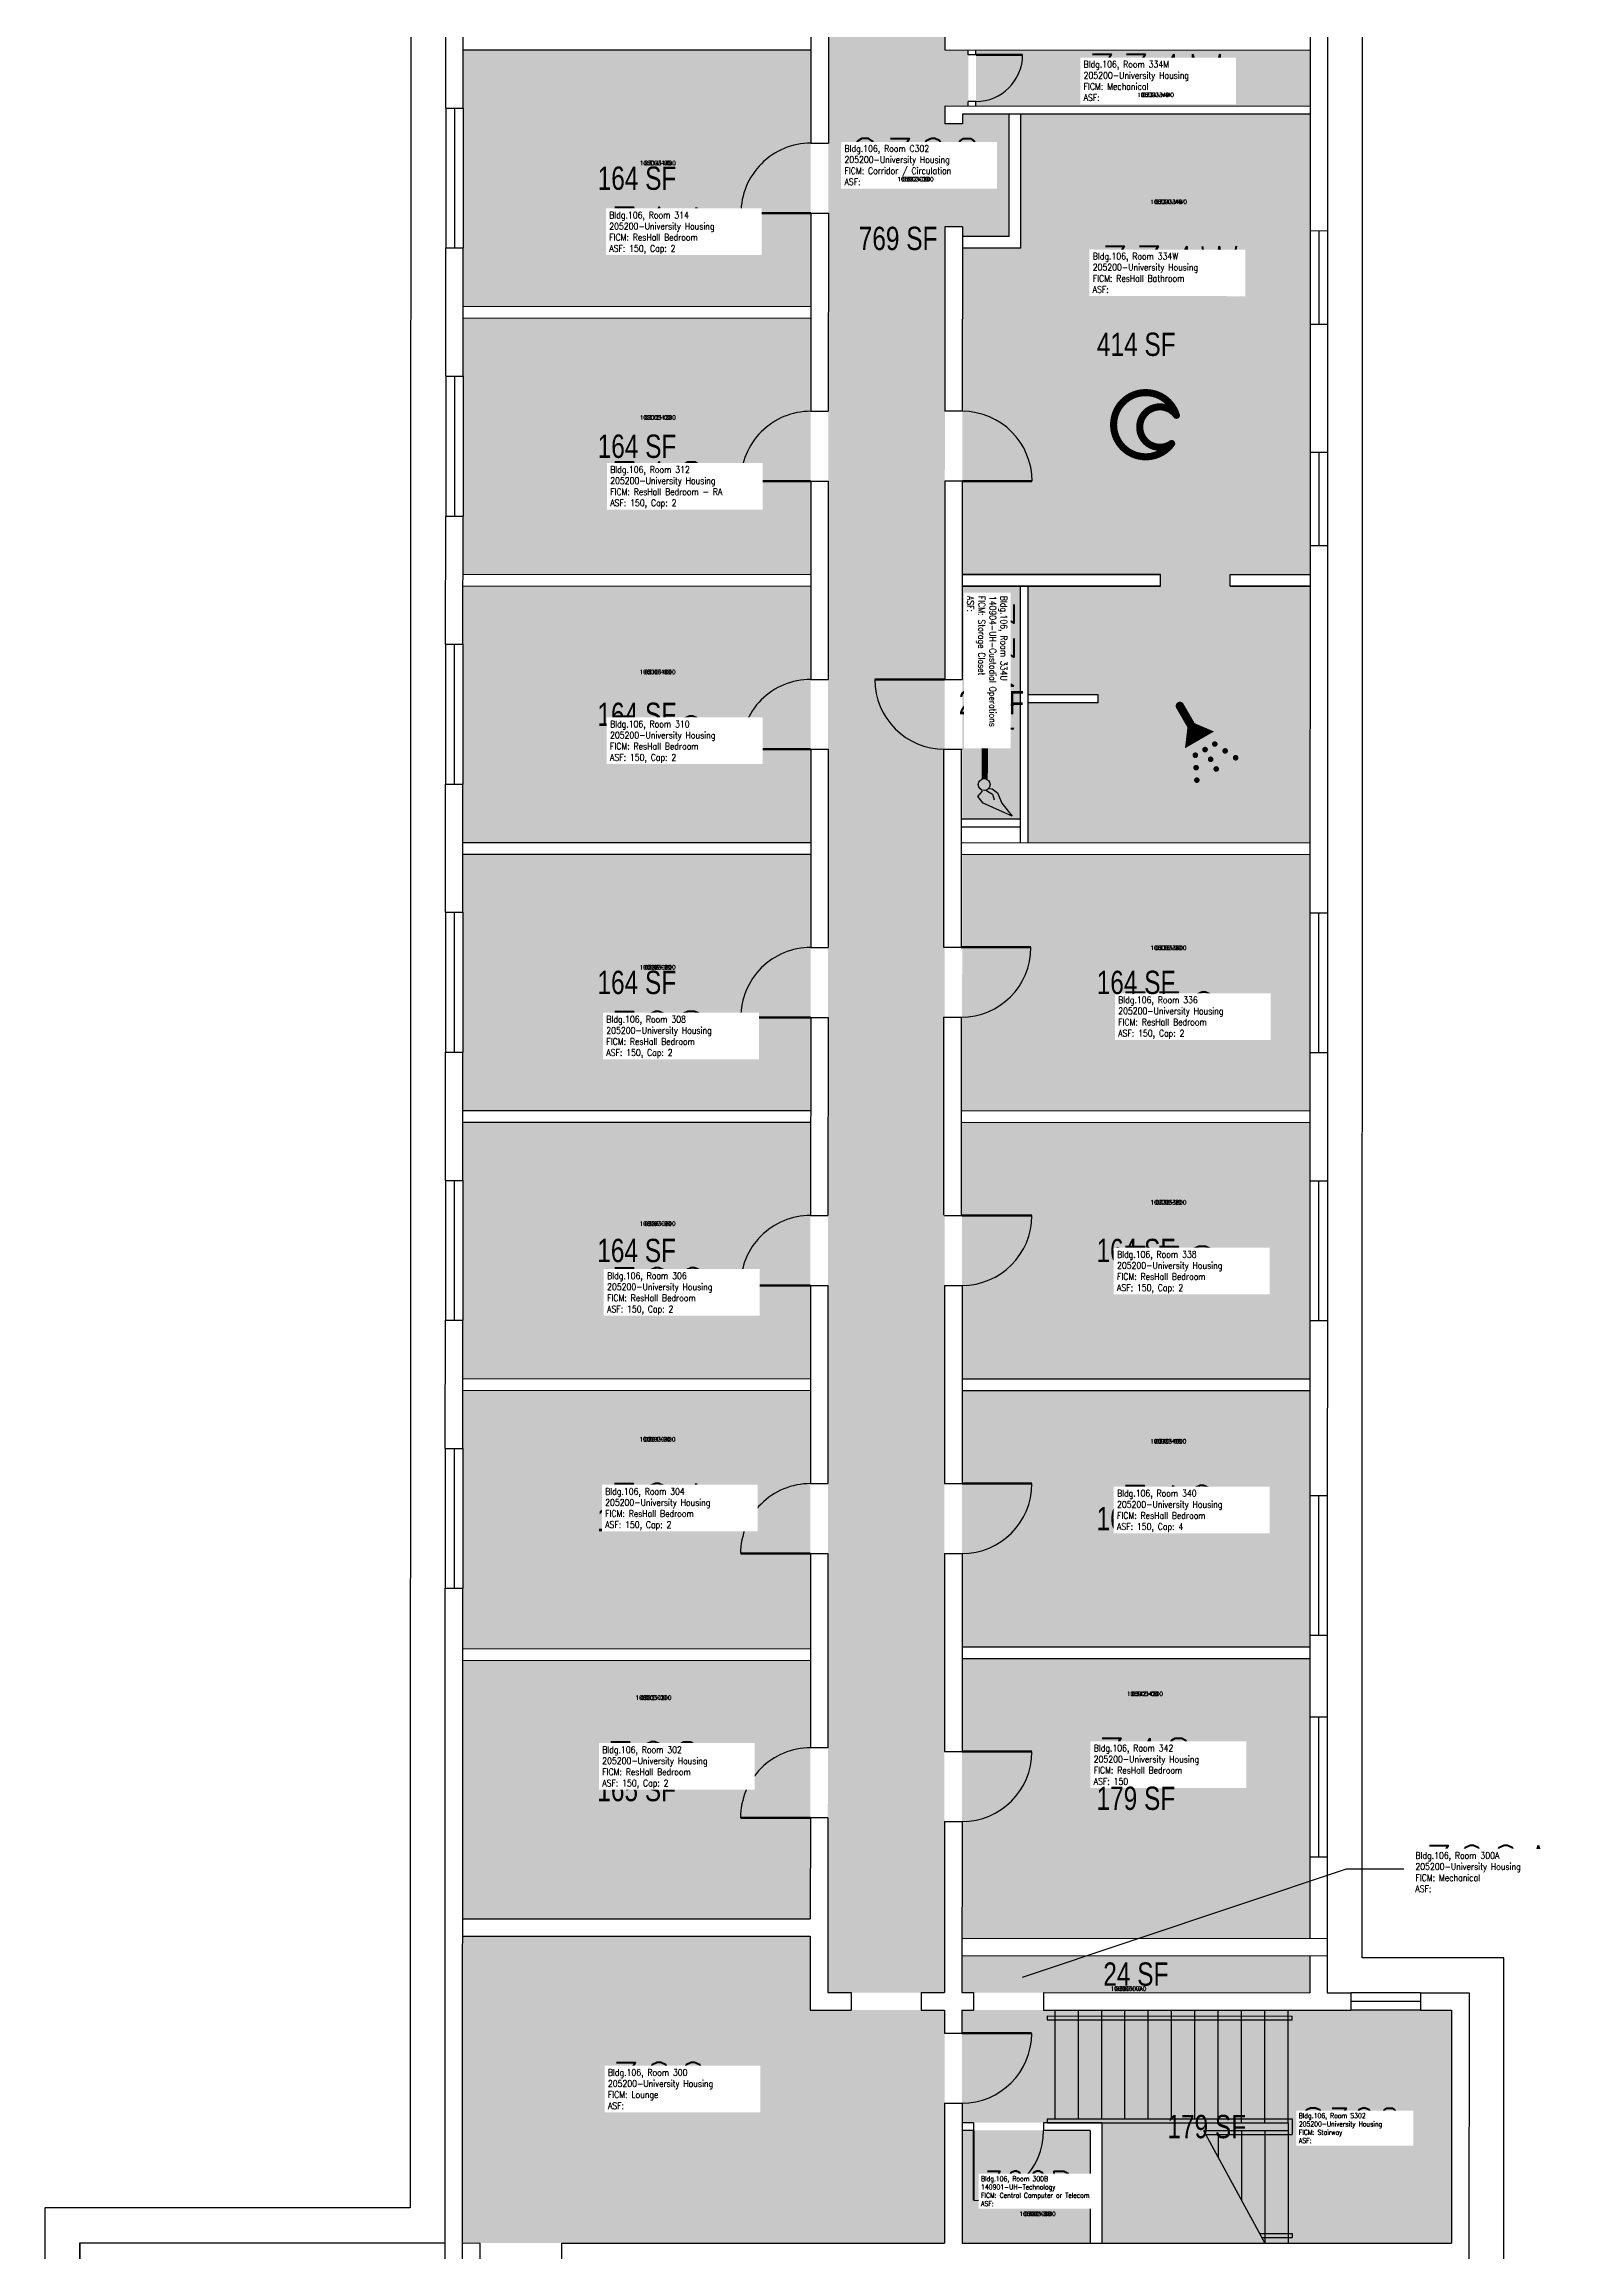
# Model space of a CAD drawing. Header units: inches. Extents: x -18 to 766, y -18 to 3747.
# Drawn here: x -18 to 766, y 1780 to 2917 of the extents above; entities that cross this region are included whole.
import ezdxf
from ezdxf.enums import TextEntityAlignment as Align

# ---------------------------------------------------------------- set-up
doc = ezdxf.new("R2010")
doc.units = ezdxf.units.IN
doc.header["$LTSCALE"] = 0.25
doc.header["$MEASUREMENT"] = 0
doc.layers.get('0').update_dxf_attribs({"linetype": 'CONTINUOUS'})
for name, color, linetype in [('A-DOOR', 2, 'CONTINUOUS'), ('A-FLOR', 3, 'CONTINUOUS'), ('A-GLAZ', 1, 'CONTINUOUS'), ('A-GLAZ-SILL', 2, 'CONTINUOUS'), ('A-IDEN-ICON', 4, 'CONTINUOUS'), ('A-IDEN-RNUM', 7, 'CONTINUOUS'), ('A-IDEN-SNUM', 4, 'CONTINUOUS'), ('A-IDEN-TEXT', 4, 'CONTINUOUS'), ('A-IDEN-VNUM', 4, 'CONTINUOUS'), ('A-ROOF', 2, 'CONTINUOUS'), ('A-WALL', 5, 'CONTINUOUS'), ('AREA-TEXT', 3, 'CONTINUOUS'), ('Rooms-Category-Color', 7, 'CONTINUOUS'), ('Rooms-College-Color', 7, 'CONTINUOUS'), ('Rooms-Department-Color', 7, 'CONTINUOUS'), ('Rooms-Division-Color', 7, 'CONTINUOUS'), ('Rooms-Information', 7, 'CONTINUOUS')]:
    doc.layers.add(name, color=color, linetype=linetype)
doc.styles.add('AREA', font='arial.ttf', dxfattribs={"width": 0.75, "height": 24})
doc.styles.add('ROOMSNUMBER', font='SIMPLEX.shx', dxfattribs={"height": 0.18})
doc.styles.add('ROOMVNUMBER', font='simplex.shx', dxfattribs={"width": 0.85})

# ---------------------------------------------------------------- blocks, each defined once
blk = doc.blocks.new('Cpshower')
at = {"color": 0, "linetype": 'ByBlock'}
blk.add_lwpolyline([(-0.015, 0.0396, 0, 0.06, 0), (0.005, 0.005, 0.06, 0.06, 0)], format="xyseb", dxfattribs=at)
for points, const_width in [([(-0.0319, 0.0624, 1), (-0.0281, 0.0689, 1)], 0.0075), ([(0.0302, -0.0036, 1), (0.0345, -0.0011, 1)], 0.005), ([(-0.0045, -0.0236, 1), (-0.0002, -0.0211, 1)], 0.005), ([(0.0128, -0.0136, 1), (0.0172, -0.0111, 1)], 0.005), ([(0.0228, -0.0309, 1), (0.0272, -0.0284, 1)], 0.005), ([(0.0488, -0.0159, 1), (0.0531, -0.0134, 1)], 0.005), ([(0.0675, -0.0282, 1), (0.0718, -0.0257, 1)], 0.005), ([(-0.0031, -0.0459, 1), (0.0012, -0.0434, 1)], 0.005), ([(-0.0018, -0.0682, 1), (0.0025, -0.0657, 1)], 0.005), ([(0.0328, -0.0482, 1), (0.0372, -0.0457, 1)], 0.005)]:
    blk.add_lwpolyline(points, format="xyb", close=True, dxfattribs=dict(at, const_width=const_width))
at = {"color": 0, "linetype": 'ByBlock', "const_width": 0.015}
blk.add_lwpolyline([(-0.01, 0.031), (-0.03, 0.0656)], dxfattribs=at)
blk = doc.blocks.new('Cpbath')
at = {"color": 0, "linetype": 'ByBlock', "const_width": 0.0127}
for points in [[(0.0571, 0.0168, 0.861492), (-0.0551, 0, 1)], [(-0.0551, 0, 0.726902), (0.0487, -0.0337, 1)], [(0.0571, 0.0168, 0.729002), (-0.0084, -0.0042, 1)], [(-0.0084, -0.0042, 0.609468), (0.0487, -0.0337, 1)]]:
    blk.add_lwpolyline(points, format="xyb", dxfattribs=at)
at = {"color": 0, "linetype": 'ByBlock', "const_width": 0.00637}
for points in [[(0.0544, 0.0152, 1), (0.0599, 0.0184, 1)], [(0.0459, -0.0353, 1), (0.0515, -0.0321, 1)]]:
    blk.add_lwpolyline(points, format="xyb", close=True, dxfattribs=at)
blk = doc.blocks.new('Cpcust')
at = {"color": 0, "linetype": 'ByBlock'}
for p, q in [((0.0171, -0.0639), (0.02, -0.0466)), ((0.0262, -0.0408), (0.0446, -0.0406)), ((0.0297, -0.0341), (0.0376, -0.0302)), ((0.0376, -0.0302), (0.0533, -0.0324)), ((0.0446, -0.0406), (0.0543, -0.0505)), ((0.0533, -0.0324), (0.0745, -0.0479)), ((0.0745, -0.0479), (0.1117, -0.0625)), ((0.0358, -0.0705), (0.0171, -0.0639)), ((0.1117, -0.0625), (0.0358, -0.0705))]:
    blk.add_line(p, q, dxfattribs=at)
at = {"color": 0, "linetype": 'ByBlock', "const_width": 0.0075}
blk.add_lwpolyline([(-0.0332, 0.0481, 1), (-0.0268, 0.0519, 1)], format="xyb", close=True, dxfattribs=at)
at = {"color": 0, "linetype": 'ByBlock', "const_width": 0.015}
blk.add_lwpolyline([(-0.03, 0.05), (0.01, -0.0193)], dxfattribs=at)
at = {"color": 0, "linetype": 'ByBlock'}
blk.add_circle((0.0158, -0.0313), 0.0141, dxfattribs=at)

msp = doc.modelspace()

# ---------------------------------------------------------------- hatches: boundary and pattern name
at = {"layer": 'Rooms-Category-Color', "true_color": 0xadadad}
for points in [[(445.7, 2875.9), (445.7, 2884.9), (457.7, 2884.9), (457.7, 2913.9), (445.7, 2913.9), (445.9, 3719.9), (385.9, 3719.9), (385.4, 1913.9), (445.4, 1913.9), (445.4, 1913.9), (445.4, 1942.9), (445.7, 2822.9), (454.7, 2822.9), (454.7, 2817.9), (478.7, 2817.9), (478.7, 2880.9), (454.7, 2880.9), (454.7, 2875.9)], [(633.7, 2913.8), (461.7, 2913.9), (461.7, 2884.9), (633.7, 2884.8)], [(633.5, 1932.8), (454.4, 1932.9), (454.4, 1913.9), (633.5, 1913.8)], [(706.5, 1904.8), (454.5, 1904.9), (454.5, 1846.9), (526.5, 1846.9), (526.5, 1784.9), (706.4, 1784.8)]]:
    msp.add_hatch(color=253, dxfattribs=at).paths.add_polyline_path(points)
at = {"layer": 'Rooms-Category-Color', "true_color": 0x728ef3}
for points in [[(376.7, 2913.9), (197.7, 2914), (197.7, 2884), (197.7, 2812), (197.7, 2782), (376.6, 2781.9)], [(592.6, 2643.9), (633.7, 2643.8), (633.7, 2658.8), (633.7, 2706.9), (633.7, 2772.8), (633.7, 2820.9), (633.7, 2880.8), (484.7, 2880.9), (484.7, 2811.9), (454.7, 2811.9), (454.6, 2643.9), (556.6, 2643.9), (556.6, 2637.9), (488.6, 2637.9), (488.6, 2581.9), (524.6, 2581.9), (524.6, 2577.9), (488.6, 2577.9), (488.6, 2505.9), (633.6, 2505.8), (633.7, 2637.8), (592.6, 2637.9)], [(376.6, 2775.9), (197.7, 2776), (197.7, 2746), (197.7, 2674), (197.7, 2644), (376.6, 2643.9)], [(376.6, 2637.9), (197.7, 2638), (197.6, 2608), (197.6, 2536), (197.6, 2506), (376.6, 2505.9)], [(484.6, 2637.9), (454.6, 2637.9), (454.6, 2517.9), (484.6, 2517.9)], [(376.6, 2499.9), (197.6, 2500), (197.6, 2470), (197.6, 2398), (197.6, 2368), (376.5, 2367.9)], [(454.6, 2454.9), (454.5, 2367.9), (633.6, 2367.8), (633.6, 2397.8), (633.6, 2469.8), (633.6, 2499.8), (454.6, 2499.9)], [(376.5, 2361.9), (197.6, 2362), (197.6, 2332), (197.6, 2260), (197.6, 2230), (376.5, 2229.9)], [(633.6, 2361.8), (454.5, 2361.9), (454.5, 2229.9), (633.6, 2229.8)], [(376.5, 2223.9), (197.6, 2224), (197.5, 2194), (197.5, 2122), (197.5, 2091), (376.5, 2090.9)], [(633.5, 2193.8), (633.6, 2223.8), (454.5, 2223.9), (454.5, 2091.9), (633.5, 2091.8), (633.5, 2121.8)], [(376.5, 2084.9), (197.5, 2085), (197.5, 2055), (197.5, 1983), (197.5, 1951.9), (376.4, 1951.9)], [(633.5, 2055.8), (633.5, 2085.8), (454.5, 2085.9), (454.4, 1941.9), (633.5, 1941.8), (633.5, 1983.8)], [(376.4, 1904.9), (376.4, 1942.9), (197.5, 1942.9), (197.4, 1785), (257.5, 1784.9), (445.5, 1784.9), (445.5, 1904.9)]]:
    msp.add_hatch(color=171, dxfattribs=at).paths.add_polyline_path(points)
at = {"layer": 'Rooms-Category-Color', "true_color": 0xe3c5e1}
msp.add_hatch(color=254, dxfattribs=at).paths.add_polyline_path([(520.5, 1842.9), (454.5, 1842.9), (454.5, 1784.9), (520.5, 1784.9)])
at = {"layer": 'Rooms-College-Color', "true_color": 0xadadad}
for points in [[(445.7, 2875.9), (445.7, 2884.9), (457.7, 2884.9), (457.7, 2913.9), (445.7, 2913.9), (445.9, 3719.9), (385.9, 3719.9), (385.4, 1913.9), (445.4, 1913.9), (445.4, 1913.9), (445.4, 1942.9), (445.7, 2822.9), (454.7, 2822.9), (454.7, 2817.9), (478.7, 2817.9), (478.7, 2880.9), (454.7, 2880.9), (454.7, 2875.9)], [(376.7, 2913.9), (197.7, 2914), (197.7, 2884), (197.7, 2812), (197.7, 2782), (376.6, 2781.9)], [(633.7, 2913.8), (461.7, 2913.9), (461.7, 2884.9), (633.7, 2884.8)], [(592.6, 2643.9), (633.7, 2643.8), (633.7, 2658.8), (633.7, 2706.9), (633.7, 2772.8), (633.7, 2820.9), (633.7, 2880.8), (484.7, 2880.9), (484.7, 2811.9), (454.7, 2811.9), (454.6, 2643.9), (556.6, 2643.9), (556.6, 2637.9), (488.6, 2637.9), (488.6, 2581.9), (524.6, 2581.9), (524.6, 2577.9), (488.6, 2577.9), (488.6, 2505.9), (633.6, 2505.8), (633.7, 2637.8), (592.6, 2637.9)], [(376.6, 2775.9), (197.7, 2776), (197.7, 2746), (197.7, 2674), (197.7, 2644), (376.6, 2643.9)], [(376.6, 2637.9), (197.7, 2638), (197.6, 2608), (197.6, 2536), (197.6, 2506), (376.6, 2505.9)], [(484.6, 2637.9), (454.6, 2637.9), (454.6, 2517.9), (484.6, 2517.9)], [(376.6, 2499.9), (197.6, 2500), (197.6, 2470), (197.6, 2398), (197.6, 2368), (376.5, 2367.9)], [(454.6, 2454.9), (454.5, 2367.9), (633.6, 2367.8), (633.6, 2397.8), (633.6, 2469.8), (633.6, 2499.8), (454.6, 2499.9)], [(376.5, 2361.9), (197.6, 2362), (197.6, 2332), (197.6, 2260), (197.6, 2230), (376.5, 2229.9)], [(633.6, 2361.8), (454.5, 2361.9), (454.5, 2229.9), (633.6, 2229.8)], [(376.5, 2223.9), (197.6, 2224), (197.5, 2194), (197.5, 2122), (197.5, 2091), (376.5, 2090.9)], [(633.5, 2193.8), (633.6, 2223.8), (454.5, 2223.9), (454.5, 2091.9), (633.5, 2091.8), (633.5, 2121.8)], [(376.5, 2084.9), (197.5, 2085), (197.5, 2055), (197.5, 1983), (197.5, 1951.9), (376.4, 1951.9)], [(633.5, 2055.8), (633.5, 2085.8), (454.5, 2085.9), (454.4, 1941.9), (633.5, 1941.8), (633.5, 1983.8)], [(376.4, 1904.9), (376.4, 1942.9), (197.5, 1942.9), (197.4, 1785), (257.5, 1784.9), (445.5, 1784.9), (445.5, 1904.9)], [(633.5, 1932.8), (454.4, 1932.9), (454.4, 1913.9), (633.5, 1913.8)], [(706.5, 1904.8), (454.5, 1904.9), (454.5, 1846.9), (526.5, 1846.9), (526.5, 1784.9), (706.4, 1784.8)], [(520.5, 1842.9), (454.5, 1842.9), (454.5, 1784.9), (520.5, 1784.9)]]:
    msp.add_hatch(color=253, dxfattribs=at).paths.add_polyline_path(points)
at = {"layer": 'Rooms-Department-Color', "true_color": 0xacacac}
for points in [[(445.7, 2875.9), (445.7, 2884.9), (457.7, 2884.9), (457.7, 2913.9), (445.7, 2913.9), (445.9, 3719.9), (385.9, 3719.9), (385.4, 1913.9), (445.4, 1913.9), (445.4, 1913.9), (445.4, 1942.9), (445.7, 2822.9), (454.7, 2822.9), (454.7, 2817.9), (478.7, 2817.9), (478.7, 2880.9), (454.7, 2880.9), (454.7, 2875.9)], [(633.7, 2913.8), (461.7, 2913.9), (461.7, 2884.9), (633.7, 2884.8)], [(633.5, 1932.8), (454.4, 1932.9), (454.4, 1913.9), (633.5, 1913.8)], [(706.5, 1904.8), (454.5, 1904.9), (454.5, 1846.9), (526.5, 1846.9), (526.5, 1784.9), (706.4, 1784.8)]]:
    msp.add_hatch(color=253, dxfattribs=at).paths.add_polyline_path(points)
at = {"layer": 'Rooms-Department-Color', "true_color": 0x604aed}
for points in [[(376.7, 2913.9), (197.7, 2914), (197.7, 2884), (197.7, 2812), (197.7, 2782), (376.6, 2781.9)], [(592.6, 2643.9), (633.7, 2643.8), (633.7, 2658.8), (633.7, 2706.9), (633.7, 2772.8), (633.7, 2820.9), (633.7, 2880.8), (484.7, 2880.9), (484.7, 2811.9), (454.7, 2811.9), (454.6, 2643.9), (556.6, 2643.9), (556.6, 2637.9), (488.6, 2637.9), (488.6, 2581.9), (524.6, 2581.9), (524.6, 2577.9), (488.6, 2577.9), (488.6, 2505.9), (633.6, 2505.8), (633.7, 2637.8), (592.6, 2637.9)], [(376.6, 2775.9), (197.7, 2776), (197.7, 2746), (197.7, 2674), (197.7, 2644), (376.6, 2643.9)], [(376.6, 2637.9), (197.7, 2638), (197.6, 2608), (197.6, 2536), (197.6, 2506), (376.6, 2505.9)], [(484.6, 2637.9), (454.6, 2637.9), (454.6, 2517.9), (484.6, 2517.9)], [(376.6, 2499.9), (197.6, 2500), (197.6, 2470), (197.6, 2398), (197.6, 2368), (376.5, 2367.9)], [(454.6, 2454.9), (454.5, 2367.9), (633.6, 2367.8), (633.6, 2397.8), (633.6, 2469.8), (633.6, 2499.8), (454.6, 2499.9)], [(376.5, 2361.9), (197.6, 2362), (197.6, 2332), (197.6, 2260), (197.6, 2230), (376.5, 2229.9)], [(633.6, 2361.8), (454.5, 2361.9), (454.5, 2229.9), (633.6, 2229.8)], [(376.5, 2223.9), (197.6, 2224), (197.5, 2194), (197.5, 2122), (197.5, 2091), (376.5, 2090.9)], [(633.5, 2193.8), (633.6, 2223.8), (454.5, 2223.9), (454.5, 2091.9), (633.5, 2091.8), (633.5, 2121.8)], [(376.5, 2084.9), (197.5, 2085), (197.5, 2055), (197.5, 1983), (197.5, 1951.9), (376.4, 1951.9)], [(633.5, 2055.8), (633.5, 2085.8), (454.5, 2085.9), (454.4, 1941.9), (633.5, 1941.8), (633.5, 1983.8)], [(376.4, 1904.9), (376.4, 1942.9), (197.5, 1942.9), (197.4, 1785), (257.5, 1784.9), (445.5, 1784.9), (445.5, 1904.9)], [(520.5, 1842.9), (454.5, 1842.9), (454.5, 1784.9), (520.5, 1784.9)]]:
    msp.add_hatch(color=173, dxfattribs=at).paths.add_polyline_path(points)
at = {"layer": 'Rooms-Division-Color', "true_color": 0xadadad}
for points in [[(445.7, 2875.9), (445.7, 2884.9), (457.7, 2884.9), (457.7, 2913.9), (445.7, 2913.9), (445.9, 3719.9), (385.9, 3719.9), (385.4, 1913.9), (445.4, 1913.9), (445.4, 1913.9), (445.4, 1942.9), (445.7, 2822.9), (454.7, 2822.9), (454.7, 2817.9), (478.7, 2817.9), (478.7, 2880.9), (454.7, 2880.9), (454.7, 2875.9)], [(633.7, 2913.8), (461.7, 2913.9), (461.7, 2884.9), (633.7, 2884.8)], [(633.5, 1932.8), (454.4, 1932.9), (454.4, 1913.9), (633.5, 1913.8)], [(706.5, 1904.8), (454.5, 1904.9), (454.5, 1846.9), (526.5, 1846.9), (526.5, 1784.9), (706.4, 1784.8)]]:
    msp.add_hatch(color=253, dxfattribs=at).paths.add_polyline_path(points)
at = {"layer": 'Rooms-Division-Color', "true_color": 0x604aed}
for points in [[(376.7, 2913.9), (197.7, 2914), (197.7, 2884), (197.7, 2812), (197.7, 2782), (376.6, 2781.9)], [(592.6, 2643.9), (633.7, 2643.8), (633.7, 2658.8), (633.7, 2706.9), (633.7, 2772.8), (633.7, 2820.9), (633.7, 2880.8), (484.7, 2880.9), (484.7, 2811.9), (454.7, 2811.9), (454.6, 2643.9), (556.6, 2643.9), (556.6, 2637.9), (488.6, 2637.9), (488.6, 2581.9), (524.6, 2581.9), (524.6, 2577.9), (488.6, 2577.9), (488.6, 2505.9), (633.6, 2505.8), (633.7, 2637.8), (592.6, 2637.9)], [(376.6, 2775.9), (197.7, 2776), (197.7, 2746), (197.7, 2674), (197.7, 2644), (376.6, 2643.9)], [(376.6, 2637.9), (197.7, 2638), (197.6, 2608), (197.6, 2536), (197.6, 2506), (376.6, 2505.9)], [(484.6, 2637.9), (454.6, 2637.9), (454.6, 2517.9), (484.6, 2517.9)], [(376.6, 2499.9), (197.6, 2500), (197.6, 2470), (197.6, 2398), (197.6, 2368), (376.5, 2367.9)], [(454.6, 2454.9), (454.5, 2367.9), (633.6, 2367.8), (633.6, 2397.8), (633.6, 2469.8), (633.6, 2499.8), (454.6, 2499.9)], [(376.5, 2361.9), (197.6, 2362), (197.6, 2332), (197.6, 2260), (197.6, 2230), (376.5, 2229.9)], [(633.6, 2361.8), (454.5, 2361.9), (454.5, 2229.9), (633.6, 2229.8)], [(376.5, 2223.9), (197.6, 2224), (197.5, 2194), (197.5, 2122), (197.5, 2091), (376.5, 2090.9)], [(633.5, 2193.8), (633.6, 2223.8), (454.5, 2223.9), (454.5, 2091.9), (633.5, 2091.8), (633.5, 2121.8)], [(376.5, 2084.9), (197.5, 2085), (197.5, 2055), (197.5, 1983), (197.5, 1951.9), (376.4, 1951.9)], [(633.5, 2055.8), (633.5, 2085.8), (454.5, 2085.9), (454.4, 1941.9), (633.5, 1941.8), (633.5, 1983.8)], [(376.4, 1904.9), (376.4, 1942.9), (197.5, 1942.9), (197.4, 1785), (257.5, 1784.9), (445.5, 1784.9), (445.5, 1904.9)], [(520.5, 1842.9), (454.5, 1842.9), (454.5, 1784.9), (520.5, 1784.9)]]:
    msp.add_hatch(color=173, dxfattribs=at).paths.add_polyline_path(points)

# ---------------------------------------------------------------- linework, layer by layer
at = {"layer": 'A-DOOR', "const_width": 1.2}
for points in [[(461.7, 2911.4), (485.7, 2911.4)], [(376.7, 2829.9), (340.7, 2829.9)], [(376.6, 2691.9), (340.6, 2691.9)], [(454.6, 2691.9), (490.6, 2691.9)], [(445.6, 2589.9), (409.6, 2589.9)], [(376.6, 2553.9), (340.6, 2553.9)], [(454, 2452), (490, 2452)], [(376.6, 2415.9), (340.6, 2415.9)], [(454.5, 2313.9), (490.5, 2313.9)], [(376.5, 2277.9), (340.5, 2277.9)], [(454.5, 2175.9), (490.5, 2175.9)], [(376.5, 2139.9), (340.5, 2139.9)], [(454.5, 2037.9), (490.5, 2037.9)], [(376.5, 2003.9), (340.5, 2003.9)], [(454.4, 1892.9), (490.4, 1892.9)], [(460.5, 1842.9), (460.5, 1806.9)]]:
    msp.add_lwpolyline(points, dxfattribs=at)
at = {"layer": 'A-DOOR'}
for centre, radius, start, end in [((461.7, 2911.4), 24, 269.9858, 359.9858), ((376.7, 2829.9), 36, 89.9858, 179.9858), ((376.6, 2691.9), 36, 89.9858, 179.9858), ((454.6, 2691.9), 36, 359.9858, 89.9858), ((376.6, 2553.9), 36, 89.9858, 179.9858), ((445.6, 2589.9), 36, 179.9858, 269.9858), ((376.6, 2415.9), 36, 89.9858, 179.9858), ((454, 2452), 36, 270, 360), ((376.5, 2277.9), 36, 89.9858, 179.9858), ((454.5, 2313.9), 36, 269.9858, 359.9858), ((376.5, 2139.9), 36, 89.9858, 179.9858), ((454.5, 2175.9), 36, 269.9858, 359.9858), ((376.5, 2003.9), 36, 89.9858, 179.9858), ((454.5, 2037.9), 36, 269.9858, 359.9858), ((454.4, 1892.9), 36, 269.9858, 359.9858), ((460.5, 1842.9), 36, 270.0142, 0.0142)]:
    msp.add_arc(centre, radius, start, end, dxfattribs=at)
at = {"layer": 'A-FLOR'}
for p, q in [((498.4, 1901.9), (624.4, 1901.8)), ((498.4, 1901.9), (498.4, 1899.9)), ((498.4, 1899.9), (624.4, 1899.8)), ((502.4, 1848.8), (502.4, 1904.9)), ((514.4, 1848.8), (514.4, 1904.9)), ((526.4, 1848.8), (526.4, 1904.9)), ((538.4, 1848.8), (538.4, 1904.9)), ((550.4, 1848.8), (550.4, 1904.9)), ((562.4, 1848.8), (562.4, 1904.9)), ((574.4, 1848.8), (574.4, 1904.9)), ((586.4, 1848.8), (586.4, 1904.9)), ((598.4, 1846.9), (598.4, 1904.9)), ((610.4, 1846.9), (610.4, 1904.8)), ((622.4, 1846.9), (622.4, 1904.8)), ((624.4, 1899.8), (624.4, 1901.8)), ((498.4, 1848.9), (624.4, 1848.9)), ((498.4, 1848.9), (498.4, 1846.9)), ((498.4, 1846.9), (622.4, 1846.9)), ((578.9, 1842.9), (622.4, 1842.9)), ((578.9, 1842.9), (610.4, 1784.8)), ((598.4, 1842.9), (598.4, 1807)), ((610.4, 1842.9), (610.4, 1784.8)), ((622.4, 1846.9), (622.4, 1842.9)), ((622.4, 1842.9), (622.4, 1784.8)), ((624.4, 1848.9), (624.4, 1840.9)), ((580, 1840.9), (592.6, 1840.9)), ((580, 1840.9), (624.4, 1840.9)), ((586.4, 1840.9), (586.4, 1829.1)), ((607.7, 1789.9), (624.4, 1789.8)), ((608.8, 1787.8), (624.4, 1787.8)), ((624.4, 1789.8), (624.4, 1787.8))]:
    msp.add_line(p, q, dxfattribs=at)
at = {"layer": 'A-GLAZ'}
for p, q in [((193.2, 2883.9), (193.2, 2811.9)), ((638.2, 2820.8), (638.2, 2772.8)), ((193.2, 2745.9), (193.2, 2673.9)), ((638.2, 2706.8), (638.2, 2658.8)), ((193.1, 2607.9), (193.1, 2535.9)), ((193.1, 2469.9), (193.1, 2397.9)), ((638.1, 2469.8), (638.1, 2397.8)), ((193.1, 2331.9), (193.1, 2259.9)), ((638.1, 2331.8), (638.1, 2259.8)), ((638.1, 2331.8), (638.1, 2259.8)), ((193, 2193.9), (193, 2121.9)), ((638, 2169.8), (638, 2097.8)), ((638, 2055.8), (638, 1983.8)), ((690.6, 1909.3), (654.5, 1909.3))]:
    msp.add_line(p, q, dxfattribs=at)
at = {"layer": 'A-GLAZ-SILL'}
for p, q in [((188.7, 2884), (188.7, 2812)), ((197.7, 2884), (197.7, 2812)), ((633.7, 2820.9), (633.7, 2772.8)), ((642.7, 2820.8), (642.7, 2772.8)), ((188.7, 2746), (188.7, 2674)), ((197.7, 2746), (197.7, 2674)), ((633.7, 2706.9), (633.7, 2658.8)), ((642.7, 2706.8), (642.7, 2658.8)), ((188.6, 2608), (188.6, 2536)), ((197.6, 2608), (197.6, 2536)), ((188.6, 2470), (188.6, 2398)), ((197.6, 2470), (197.6, 2398)), ((633.6, 2469.8), (633.6, 2397.8)), ((642.6, 2469.8), (642.6, 2397.8)), ((188.6, 2332), (188.6, 2260)), ((197.6, 2332), (197.6, 2260)), ((633.6, 2331.8), (633.6, 2259.8)), ((633.6, 2331.8), (633.6, 2259.8)), ((642.6, 2331.8), (642.6, 2259.8)), ((642.6, 2331.8), (642.6, 2259.8)), ((188.5, 2194), (188.5, 2122)), ((197.5, 2194), (197.5, 2122)), ((633.5, 2169.8), (633.5, 2097.8)), ((642.5, 2169.8), (642.5, 2097.8)), ((633.5, 2055.8), (633.5, 1983.8)), ((642.5, 2055.8), (642.5, 1983.8)), ((690.6, 1913.8), (654.6, 1913.8)), ((690.6, 1904.8), (654.6, 1904.8))]:
    msp.add_line(p, q, dxfattribs=at)
at = {"layer": 'A-IDEN-TEXT'}
for p, q in [((652.3, 1977.4), (485.5, 1921.7)), ((681.9, 1977.4), (652.3, 1977.4))]:
    msp.add_line(p, q, dxfattribs=at)
at = {"layer": 'A-ROOF'}
msp.add_lwpolyline([(733.5, 1931.8), (660.5, 1931.8), (660.9, 3631.8), (472.9, 3631.9), (472.9, 3746.9), (170.9, 3747), (170.4, 1803), (-17.6, 1803), (-18, -18), (284, -18.1), (284, 96.9), (472, 96.9), (472.4, 1757.9), (733.4, 1757.8)], close=True, dxfattribs=at)
at = {"layer": 'A-WALL'}
for p, q in [((376.7, 2967.9), (376.7, 2865.9)), ((385.7, 2967.9), (385.7, 2865.9)), ((445.7, 2967.9), (445.7, 2913.9)), ((188.7, 2884), (188.7, 2950)), ((197.7, 2884), (197.7, 2950)), ((633.7, 2949.8), (633.7, 2820.9)), ((642.7, 2949.8), (642.7, 2820.8)), ((197.7, 2914), (376.7, 2913.9)), ((445.7, 2913.9), (633.7, 2913.8)), ((457.7, 2911.4), (457.7, 2913.9)), ((461.7, 2911.4), (457.7, 2911.4)), ((461.7, 2911.4), (461.7, 2913.9)), ((457.7, 2884.9), (457.7, 2887.4)), ((461.7, 2887.4), (457.7, 2887.4)), ((461.7, 2884.9), (461.7, 2887.4)), ((188.7, 2884), (197.7, 2884)), ((633.7, 2884.8), (445.7, 2884.9)), ((445.7, 2884.9), (445.7, 2875.9)), ((454.7, 2875.9), (445.7, 2875.9)), ((633.7, 2880.8), (454.7, 2880.9)), ((454.7, 2880.9), (454.7, 2875.9)), ((478.7, 2817.9), (478.7, 2880.9)), ((484.7, 2811.9), (484.7, 2880.9)), ((376.7, 2865.9), (385.7, 2865.9)), ((376.7, 2829.9), (376.6, 2727.9)), ((376.7, 2829.9), (385.7, 2829.9)), ((385.7, 2829.9), (385.6, 2727.9)), ((445.7, 2822.9), (445.6, 2727.9)), ((454.7, 2822.9), (445.7, 2822.9)), ((454.7, 2822.9), (454.6, 2727.9)), ((633.7, 2820.9), (642.7, 2820.8)), ((188.7, 2812), (197.7, 2812)), ((188.7, 2746), (188.7, 2812)), ((197.7, 2746), (197.7, 2812)), ((478.7, 2817.9), (454.7, 2817.9)), ((484.7, 2811.9), (454.7, 2811.9)), ((197.7, 2782), (376.6, 2781.9)), ((197.7, 2776), (376.6, 2775.9)), ((633.7, 2772.8), (633.7, 2706.9)), ((633.7, 2772.8), (642.7, 2772.8)), ((642.7, 2772.8), (642.7, 2706.8)), ((188.7, 2746), (197.7, 2746)), ((376.6, 2727.9), (385.6, 2727.9)), ((454.6, 2727.9), (445.6, 2727.9)), ((633.7, 2706.9), (642.7, 2706.8)), ((376.6, 2691.9), (385.6, 2691.9)), ((376.6, 2691.9), (376.6, 2589.9)), ((385.6, 2691.9), (385.6, 2589.9)), ((454.6, 2691.9), (445.6, 2691.9)), ((445.6, 2691.9), (445.6, 2589.9)), ((454.6, 2691.9), (454.6, 2589.9)), ((188.6, 2608), (188.7, 2674)), ((188.7, 2674), (197.7, 2674)), ((197.6, 2608), (197.7, 2674)), ((633.7, 2658.8), (633.6, 2469.8)), ((633.7, 2658.8), (642.7, 2658.8)), ((642.7, 2658.8), (642.6, 2469.8)), ((197.7, 2644), (376.6, 2643.9)), ((197.7, 2638), (376.6, 2637.9)), ((454.6, 2643.9), (556.6, 2643.9)), ((556.6, 2643.9), (454.6, 2643.9)), ((454.6, 2637.9), (556.6, 2637.9)), ((556.6, 2637.9), (454.6, 2637.9)), ((484.6, 2505.9), (484.6, 2637.9)), ((488.6, 2505.9), (488.6, 2637.9)), ((556.6, 2637.9), (556.6, 2643.9)), ((592.6, 2637.9), (592.6, 2643.9)), ((633.7, 2643.8), (592.6, 2643.9)), ((592.6, 2643.9), (633.7, 2643.8)), ((633.7, 2637.8), (592.6, 2637.9)), ((592.6, 2637.9), (633.7, 2637.8)), ((188.6, 2608), (197.6, 2608)), ((376.6, 2589.9), (385.6, 2589.9)), ((445.6, 2589.9), (454.6, 2589.9)), ((524.6, 2581.9), (488.6, 2581.9)), ((524.6, 2577.9), (524.6, 2581.9)), ((524.6, 2577.9), (488.6, 2577.9)), ((376.6, 2553.9), (385.6, 2553.9)), ((376.6, 2553.9), (376.6, 2451.9)), ((385.6, 2553.9), (385.6, 2451.9)), ((445, 2554), (445, 2452)), ((445.6, 2553.9), (454.6, 2553.9)), ((454, 2554), (454, 2452)), ((188.6, 2536), (197.6, 2536)), ((188.6, 2470), (188.6, 2536)), ((197.6, 2470), (197.6, 2536)), ((484.6, 2517.9), (454.6, 2517.9)), ((484.6, 2513.9), (454.6, 2513.9)), ((197.6, 2506), (376.6, 2505.9)), ((454.6, 2505.9), (633.6, 2505.8)), ((197.6, 2500), (376.6, 2499.9)), ((454.6, 2499.9), (633.6, 2499.8)), ((188.6, 2470), (197.6, 2470)), ((633.6, 2469.8), (642.6, 2469.8)), ((376.6, 2451.9), (385.6, 2451.9)), ((445, 2452), (454, 2452)), ((376.6, 2415.9), (376.5, 2313.9)), ((376.6, 2415.9), (385.6, 2415.9)), ((385.6, 2415.9), (385.5, 2313.9)), ((445, 2416), (454, 2416)), ((445, 2416), (445, 2314)), ((454, 2416), (454, 2314)), ((188.6, 2398), (197.6, 2398)), ((188.6, 2332), (188.6, 2398)), ((197.6, 2332), (197.6, 2398)), ((633.6, 2397.8), (642.6, 2397.8)), ((633.6, 2397.8), (633.6, 2331.8)), ((642.6, 2397.8), (642.6, 2331.8)), ((197.6, 2368), (376.5, 2367.9)), ((454.5, 2367.9), (633.6, 2367.8)), ((197.6, 2362), (376.5, 2361.9)), ((454.5, 2361.9), (633.6, 2361.8)), ((188.6, 2332), (197.6, 2332)), ((633.6, 2331.8), (642.6, 2331.8)), ((633.6, 2331.8), (642.6, 2331.8)), ((376.5, 2313.9), (385.5, 2313.9)), ((445.5, 2313.9), (454.5, 2313.9)), ((376.5, 2277.9), (385.5, 2277.9)), ((376.5, 2277.9), (376.5, 2175.9)), ((385.5, 2277.9), (385.5, 2175.9)), ((445.5, 2277.9), (454.5, 2277.9)), ((445.5, 2277.9), (445.5, 2175.9)), ((454.5, 2277.9), (454.5, 2175.9)), ((188.5, 2194), (188.6, 2260)), ((188.6, 2260), (197.6, 2260)), ((197.5, 2194), (197.6, 2260)), ((633.6, 2259.8), (633.5, 2169.8)), ((633.6, 2259.8), (642.6, 2259.8)), ((633.6, 2259.8), (642.6, 2259.8)), ((642.6, 2259.8), (642.5, 2169.8)), ((197.6, 2230), (376.5, 2229.9)), ((454.5, 2229.9), (633.6, 2229.8)), ((197.6, 2224), (376.5, 2223.9)), ((454.5, 2223.9), (633.6, 2223.8)), ((188.5, 2194), (197.5, 2194)), ((376.5, 2175.9), (385.5, 2175.9)), ((445.5, 2175.9), (454.5, 2175.9)), ((633.5, 2169.8), (642.5, 2169.8)), ((376.5, 2139.9), (385.5, 2139.9)), ((376.5, 2139.9), (376.5, 2039.9)), ((385.5, 2139.9), (385.5, 2039.9)), ((445.5, 2139.9), (454.5, 2139.9)), ((445.5, 2139.9), (445.5, 2037.9)), ((454.5, 2139.9), (454.5, 2037.9)), ((188.4, 1731.4), (188.5, 2122)), ((188.5, 2122), (197.5, 2122)), ((197.4, 1731.4), (197.5, 2122)), ((454.5, 2091.9), (633.5, 2091.8)), ((633.5, 2097.8), (642.5, 2097.8)), ((633.5, 2097.8), (633.5, 2055.8)), ((642.5, 2097.8), (642.5, 2055.8)), ((197.5, 2091), (376.5, 2090.9)), ((197.5, 2085), (376.5, 2084.9)), ((454.5, 2085.9), (633.5, 2085.8)), ((633.5, 2055.8), (642.5, 2055.8)), ((385.5, 2039.9), (376.5, 2039.9)), ((445.5, 2037.9), (454.5, 2037.9)), ((376.5, 2003.9), (376.4, 1951.9)), ((385.5, 2003.9), (376.5, 2003.9)), ((385.5, 2003.9), (385.4, 1913.9)), ((445.5, 2001.9), (445.4, 1913.9)), ((445.5, 2001.9), (454.5, 2001.9)), ((454.5, 2001.9), (454.4, 1913.9)), ((633.5, 1983.8), (642.5, 1983.8)), ((633.5, 1983.8), (633.5, 1941.8)), ((642.5, 1983.8), (642.5, 1941.8)), ((197.5, 1951.9), (376.4, 1951.9)), ((197.5, 1942.9), (376.4, 1942.9)), ((376.4, 1942.9), (376.4, 1904.9)), ((454.4, 1941.9), (642.5, 1941.8)), ((454.4, 1932.9), (642.5, 1932.8)), ((454.4, 1932.9), (633.5, 1932.8)), ((633.5, 1932.8), (633.5, 1913.8)), ((642.5, 1941.8), (642.5, 1931.9)), ((642.5, 1932.8), (642.5, 1913.8)), ((385.4, 1913.9), (397.4, 1913.9)), ((397.4, 1913.9), (397.4, 1904.9)), ((433.4, 1913.9), (433.4, 1904.9)), ((433.4, 1913.9), (445.4, 1913.9)), ((454.4, 1913.9), (460.4, 1913.9)), ((460.4, 1913.9), (460.4, 1904.9)), ((496.4, 1913.9), (633.5, 1913.8)), ((496.4, 1913.9), (496.4, 1904.9)), ((642.5, 1913.8), (654.6, 1913.8)), ((654.6, 1913.8), (654.6, 1904.8)), ((690.6, 1913.8), (690.6, 1904.8)), ((690.6, 1913.8), (715.5, 1913.8)), ((715.5, 1913.8), (715.4, 1775.8)), ((376.4, 1904.9), (397.4, 1904.9)), ((433.4, 1904.9), (445.4, 1904.9)), ((445.4, 1904.9), (445.4, 1892.9)), ((454.4, 1904.9), (460.4, 1904.9)), ((454.4, 1904.9), (454.4, 1892.9)), ((496.4, 1904.9), (654.6, 1904.8)), ((690.6, 1904.8), (706.5, 1904.8)), ((706.5, 1904.8), (706.4, 1784.8)), ((445.4, 1892.9), (454.4, 1892.9)), ((445.5, 1856.9), (454.5, 1856.9)), ((445.5, 1856.9), (445.5, 1784.9)), ((454.5, 1856.9), (454.5, 1784.9)), ((460.5, 1846.9), (454.5, 1846.9)), ((460.5, 1842.9), (454.5, 1842.9)), ((460.5, 1846.9), (460.5, 1842.9)), ((526.5, 1846.9), (496.5, 1846.9)), ((496.5, 1846.9), (496.5, 1842.9)), ((520.5, 1842.9), (496.5, 1842.9)), ((520.5, 1842.9), (520.5, 1784.9)), ((526.5, 1846.9), (526.5, 1784.9)), ((0.4, 1785), (188.4, 1785)), ((0.4, 1761.5), (0.4, 1785)), ((0.4, 1785), (0.4, 1761.5)), ((197.4, 1785), (206.5, 1784.9)), ((206.5, 1775.9), (206.5, 1784.9)), ((248.5, 1775.9), (248.5, 1784.9)), ((248.5, 1784.9), (445.5, 1784.9)), ((454.5, 1784.9), (706.4, 1784.8))]:
    msp.add_line(p, q, dxfattribs=at)

# ---------------------------------------------------------------- block references
at = {"layer": 'A-IDEN-ICON'}
for name, p, xscale, yscale, zscale, rotation in [('Cpbath', (548.4, 2721), 288.0000000046823, 288.0000000046823, 12, 359.9858090734534), ('Cpshower', (575.3, 2557.3), 288.0000000046823, 288.0000000046823, 12, 359.9858090734534), ('Cpcust', (466.4, 2543.3), 216.0000000019425, 216.0000000019425, 216.0000000019425, 329.5819356457245)]:
    msp.add_blockref(name, p, dxfattribs=dict(at, xscale=xscale, yscale=yscale, zscale=zscale, rotation=rotation))

# ---------------------------------------------------------------- texts
at = {"layer": 'A-IDEN-RNUM', "style": 'ROOMSNUMBER'}
for s, rotation, p in [('0334-M0', 359.9858, (554.2, 2890.8)), ('0314-00', 359.9858, (297.9, 2855.7)), ('C302-00', 359.9858, (430.6, 2847.4)), ('0334-W0', 359.9858, (560.9, 2835.7)), ('0312-00', 359.9858, (297.9, 2724.7)), ('0310-00', 359.9858, (297.8, 2593.7)), ('0334-U0', 269.9858, (474.8, 2586.9)), ('0336-00', 359.9858, (560.8, 2451.7)), ('0308-00', 359.9858, (297.8, 2441.7)), ('0338-00', 359.9858, (560.8, 2320.7)), ('0306-00', 359.9858, (297.8, 2309.7)), ('0304-00', 359.9858, (297.7, 2198.7)), ('0340-00', 359.9858, (560.7, 2197.7)), ('0342-00', 359.9858, (548.7, 2067.7)), ('0302-00', 359.9858, (295.7, 2065.7)), ('0300-A0', 359.9858, (540.2, 1915.9)), ('0300-00', 359.9858, (298.7, 1866.7)), ('S302-00', 359.9858, (657.3, 1848.1)), ('0300-B0', 359.9858, (493.4, 1800))]:
    msp.add_text(s, height=2.16, rotation=rotation, dxfattribs=at).set_placement(p, align=Align.MIDDLE)
at = {"layer": 'A-IDEN-SNUM', "style": 'ROOMSNUMBER'}
for s, rotation, p in [('10600334M0', 359.9858, (554.2, 2890.8)), ('1060031400', 359.9858, (297.9, 2855.7)), ('1060C30200', 359.9858, (430.6, 2847.4)), ('10600334W0', 359.9858, (560.9, 2835.7)), ('1060031200', 359.9858, (297.9, 2724.7)), ('1060031000', 359.9858, (297.8, 2593.7)), ('10600334U0', 269.9858, (474.8, 2586.9)), ('1060033600', 359.9858, (560.8, 2451.7)), ('1060030800', 359.9858, (297.8, 2441.7)), ('1060033800', 359.9858, (560.8, 2320.7)), ('1060030600', 359.9858, (297.8, 2309.7)), ('1060030400', 359.9858, (297.7, 2198.7)), ('1060034000', 359.9858, (560.7, 2197.7)), ('1060034200', 359.9858, (548.7, 2067.7)), ('1060030200', 359.9858, (295.7, 2065.7)), ('10600300A0', 359.9858, (540.2, 1915.9)), ('1060030000', 359.9858, (298.7, 1866.7)), ('1060S30200', 359.9858, (657.3, 1848.1)), ('10600300B0', 359.9858, (493.4, 1800))]:
    msp.add_text(s, height=2.16, rotation=rotation, dxfattribs=at).set_placement(p, align=Align.MIDDLE)
at = {"layer": 'A-IDEN-VNUM', "style": 'ROOMVNUMBER', "width": 0.85}
for s, height, rotation, p in [('334M', 24, 359.9858, (554, 2899.7)), ('C302', 24, 359.9858, (430.4, 2856.3)), ('314', 24, 359.9858, (297.7, 2820.9)), ('334W', 24, 359.9858, (560.7, 2800.9)), ('312', 24, 359.9858, (297.7, 2689.9)), ('334U', 24, 269.9858, (469.2, 2596.9)), ('310', 24, 359.9858, (297.6, 2558.9)), ('336', 24, 359.9858, (560.6, 2416.9)), ('308', 24, 359.9858, (297.6, 2406.9)), ('338', 24, 359.9858, (560.6, 2285.9)), ('306', 24, 359.9858, (297.6, 2274.9)), ('304', 24, 359.9858, (297.5, 2163.9)), ('340', 24, 359.9858, (560.5, 2162.9)), ('302', 24, 359.9858, (295.5, 2030.9)), ('342', 24, 359.9858, (548.5, 2032.9)), ('300A', 24, 359.9858, (724.8, 1977.6)), ('300', 24, 359.9858, (298.5, 1865.9)), ('S302', 18, 359.9858, (654.9, 1845.4))]:
    msp.add_text(s, height=height, rotation=rotation, dxfattribs=at).set_placement(p, align=Align.MIDDLE)
at = {"layer": 'A-IDEN-VNUM', "style": 'ROOMVNUMBER', "width": 0.75}
msp.add_text('300B', height=18, dxfattribs=at).set_placement((488.1, 1812.9), align=Align.MIDDLE)
at = {"layer": 'AREA-TEXT', "style": 'AREA', "width": 0.75}
for s, p in [('35 SF', (547.7, 2899.4)), ('164 SF', (287.2, 2847.9)), ('769 SF', (421.6, 2816.9)), ('414 SF', (544.2, 2762.4)), ('164 SF', (287.2, 2709.9)), ('25 SF', (469.6, 2577.9)), ('164 SF', (287.1, 2571.9)), ('164 SF', (287.1, 2433.9)), ('164 SF', (544.1, 2433.9)), ('164 SF', (287, 2295.9)), ('164 SF', (544, 2295.9)), ('165 SF', (287, 2157.4)), ('164 SF', (544, 2157.9)), ('165 SF', (287, 2018.4)), ('179 SF', (544, 2013.9)), ('24 SF', (544, 1923.4)), ('254 SF', (321.4, 1863.9)), ('179 SF', (580.5, 1844.9)), ('27 SF', (487.5, 1813.9))]:
    msp.add_text(s, height=12, dxfattribs=at).set_placement(p, align=Align.MIDDLE_CENTER)

# ---------------------------------------------------------------- next in the draw order: texts
at = {"layer": 'Rooms-Information', "attachment_point": 7, "style": 'ROOMVNUMBER', "bg_fill": 3, "box_fill_scale": 1.5, "bg_fill_color": 256, "bg_fill_true_color": 13158600, "bg_fill_transparency": 0}
for s, insert, char_height, width, rotation in [('Bldg.106, Room 334M^M^J205200-University Housing^M^JFICM: Mechanical^M^JASF: ', (517.1, 2887.7), 3.429, 76.8, 359.9858), ('Bldg.106, Room C302^M^J205200-University Housing^M^JFICM: Corridor / Circulation^M^JASF: ', (394, 2844.3), 3.429, 76.8, 359.9858), ('Bldg.106, Room 314^M^J205200-University Housing^M^JFICM: ResHall Bedroom^M^JASF: 150, Cap: 2', (272.9, 2808.9), 3.429, 76.8, 359.9858), ('Bldg.106, Room 334W^M^J205200-University Housing^M^JFICM: ResHall Bathroom^M^JASF: ', (521.8, 2788.9), 3.429, 76.8, 359.9858), ('Bldg.106, Room 312^M^J205200-University Housing^M^JFICM: ResHall Bedroom - RA^M^JASF: 150, Cap: 2', (273.4, 2677.9), 3.429, 76.8, 359.9858), ('Bldg.106, Room 334U^M^J140904-UH-Custodial Operations^M^JFICM: Storage Closet^M^JASF: ', (457.2, 2632.9), 3.429, 76.8, 269.9858), ('Bldg.106, Room 310^M^J205200-University Housing^M^JFICM: ResHall Bedroom^M^JASF: 150, Cap: 2', (273.3, 2546.9), 3.429, 76.8, 359.9858), ('Bldg.106, Room 336^M^J205200-University Housing^M^JFICM: ResHall Bedroom^M^JASF: 150, Cap: 2', (534.9, 2404.9), 3.429, 76.8, 359.9858), ('Bldg.106, Room 308^M^J205200-University Housing^M^JFICM: ResHall Bedroom^M^JASF: 150, Cap: 2', (271.4, 2394.9), 3.429, 76.8, 359.9858), ('Bldg.106, Room 338^M^J205200-University Housing^M^JFICM: ResHall Bedroom^M^JASF: 150, Cap: 2', (534.3, 2273.9), 3.429, 76.8, 359.9858), ('Bldg.106, Room 306^M^J205200-University Housing^M^JFICM: ResHall Bedroom^M^JASF: 150, Cap: 2', (271.8, 2262.9), 3.429, 76.8, 359.9858), ('Bldg.106, Room 304^M^J205200-University Housing^M^JFICM: ResHall Bedroom^M^JASF: 150, Cap: 2', (270.8, 2151.9), 3.429, 76.8, 359.9858), ('Bldg.106, Room 340^M^J205200-University Housing^M^JFICM: ResHall Bedroom^M^JASF: 150, Cap: 4', (534.3, 2150.9), 3.429, 76.8, 359.9858), ('Bldg.106, Room 302^M^J205200-University Housing^M^JFICM: ResHall Bedroom^M^JASF: 150, Cap: 2', (269.3, 2018.9), 3.429, 76.8, 359.9858), ('Bldg.106, Room 342^M^J205200-University Housing^M^JFICM: ResHall Bedroom^M^JASF: 150', (522.3, 2020.9), 3.429, 76.8, 359.9858), ('Bldg.106, Room 300A^M^J205200-University Housing^M^JFICM: Mechanical^M^JASF: ', (687.9, 1965.6), 3.429, 76.8, 359.9858), ('Bldg.106, Room 300^M^J205200-University Housing^M^JFICM: Lounge^M^JASF: ', (272.2, 1853.9), 3.429, 76.8, 359.9858), ('Bldg.106, Room S302^M^J205200-University Housing^M^JFICM: Stairway^M^JASF: ', (627.9, 1836.4), 2.571, 57.6, 359.9858)]:
    msp.add_mtext(s, dxfattribs=dict(at, insert=insert, char_height=char_height, width=width, rotation=rotation))
at = {"layer": 'Rooms-Information', "insert": (464.3, 1803.9), "char_height": 2.571, "width": 57.6, "attachment_point": 7, "style": 'ROOMVNUMBER', "bg_fill": 3, "box_fill_scale": 1.5, "bg_fill_color": 256, "bg_fill_true_color": 13158600, "bg_fill_transparency": 0}
msp.add_mtext('Bldg.106, Room 300B^M^J140901-UH-Technology^M^JFICM: Central Computer or Telecom^M^JASF: ', dxfattribs=at)

doc.saveas('drawing.dxf')
